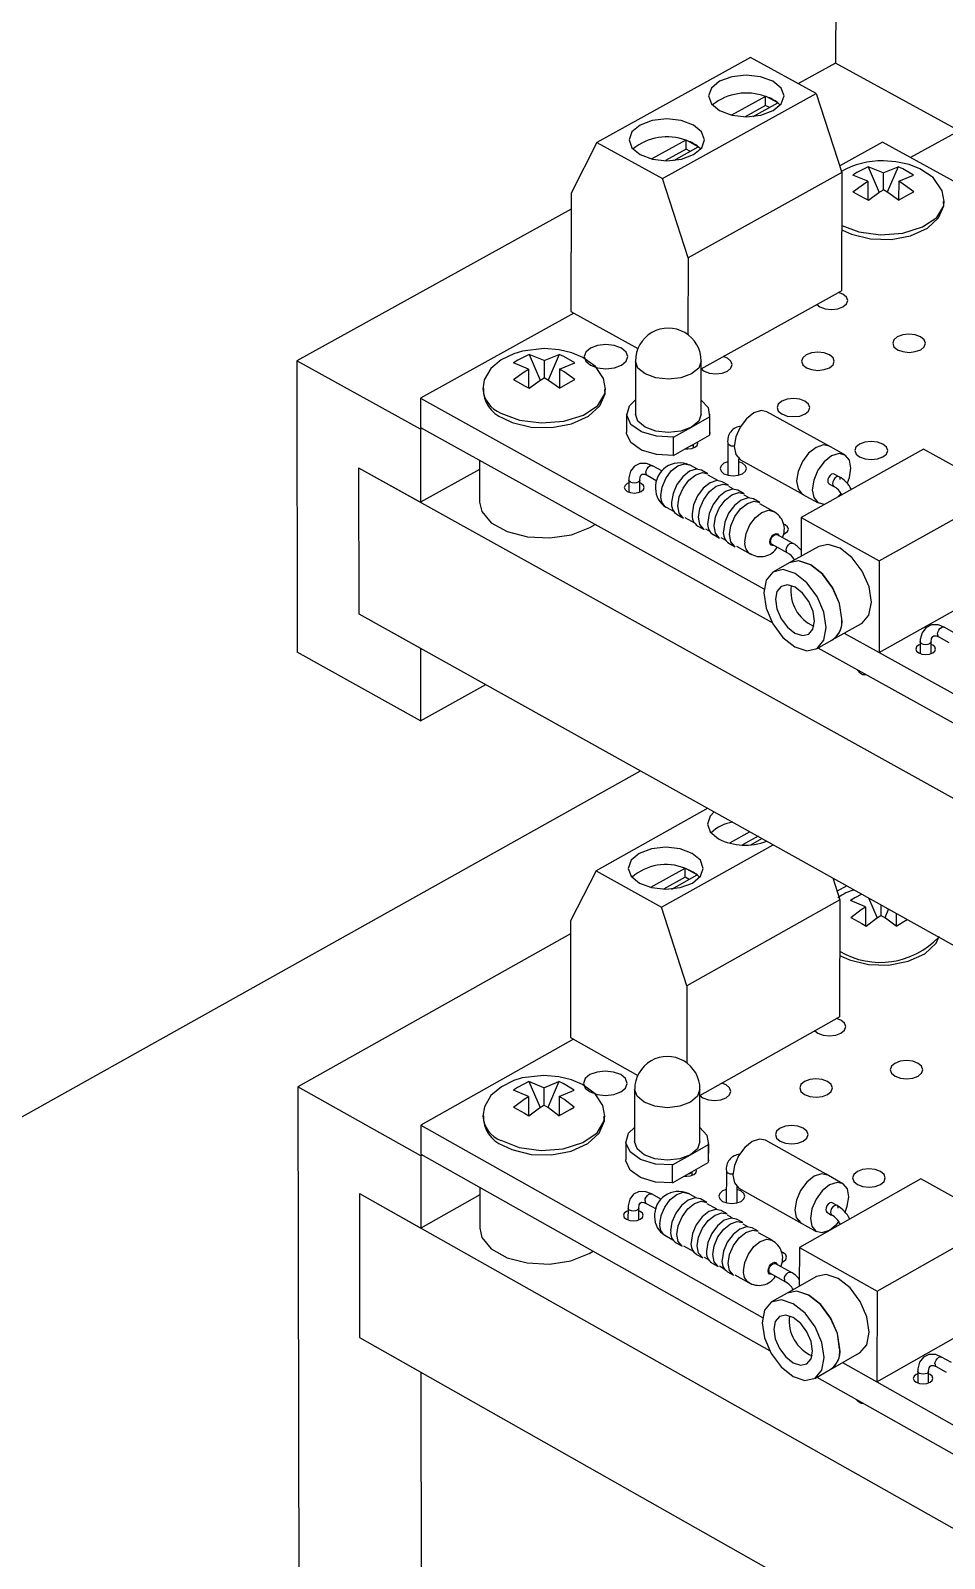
# Model space of a CAD drawing. Extents: x 0 to 161, y 0 to 212.
# Drawn here: x 99.31 to 106.98, y 100.3 to 113.11 of the extents above; entities that cross this region are included whole.
import ezdxf

# ---------------------------------------------------------------- set-up
doc = ezdxf.new("R2010")
doc.units = 0
doc.layers.get('0').update_dxf_attribs({"linetype": 'CONTINUOUS'})

msp = doc.modelspace()

# ---------------------------------------------------------------- linework, layer by layer
at = {"color": 7, "linetype": 'CONTINUOUS'}
for p, q in [((106.071, 115.379), (106.064, 112.841)), ((105.351, 112.889), (104.059, 112.176)), ((105.902, 112.586), (105.351, 112.889)), ((106.064, 112.841), (105.752, 112.669)), ((107.1, 112.273), (106.064, 112.841)), ((104.611, 111.873), (105.902, 112.586)), ((105.475, 112.562), (105.191, 112.405)), ((105.477, 112.486), (105.477, 112.561)), ((105.578, 112.507), (105.487, 112.557)), ((105.902, 112.586), (106.117, 111.923)), ((105.477, 112.486), (105.304, 112.391)), ((105.373, 112.394), (105.578, 112.507)), ((105.509, 112.469), (105.477, 112.486)), ((105.598, 112.489), (105.578, 112.507)), ((104.059, 112.176), (103.844, 111.749)), ((104.059, 112.176), (104.611, 111.873)), ((104.808, 112.194), (104.523, 112.037)), ((104.81, 112.118), (104.81, 112.193)), ((104.912, 112.139), (104.821, 112.189)), ((106.459, 112.177), (106.099, 111.978)), ((109.25, 110.646), (106.459, 112.177)), ((107.1, 112.273), (106.694, 112.048)), ((104.81, 112.118), (104.637, 112.023)), ((104.706, 112.025), (104.912, 112.139)), ((104.842, 112.101), (104.81, 112.118)), ((104.931, 112.121), (104.912, 112.139)), ((106.117, 111.923), (104.826, 111.208)), ((106.117, 111.923), (106.114, 110.931)), ((106.464, 111.921), (106.336, 111.972)), ((106.336, 111.972), (106.429, 111.756)), ((106.464, 111.921), (106.463, 111.777)), ((106.464, 111.921), (106.589, 111.972)), ((106.589, 111.972), (106.497, 111.758)), ((104.826, 111.208), (104.611, 111.873)), ((106.335, 111.85), (106.208, 111.901)), ((106.335, 111.85), (106.334, 111.693)), ((106.594, 111.85), (106.593, 111.693)), ((106.594, 111.85), (106.719, 111.901)), ((103.844, 111.749), (103.843, 110.757)), ((103.844, 111.615), (101.543, 110.344)), ((104.826, 111.208), (104.825, 110.563)), ((104.936, 110.277), (106.114, 110.931)), ((106.126, 110.903), (106.089, 110.917)), ((103.843, 110.757), (104.405, 110.447)), ((103.868, 110.743), (102.579, 110.03)), ((103.618, 110.345), (103.491, 110.397)), ((103.491, 110.397), (103.585, 110.18)), ((103.618, 110.345), (103.745, 110.397)), ((103.745, 110.397), (103.652, 110.181)), ((105.156, 110.364), (105.12, 110.379)), ((102.579, 109.769), (101.543, 110.344)), ((101.543, 110.344), (101.546, 107.899)), ((103.488, 110.273), (103.361, 110.325)), ((103.488, 110.273), (103.488, 110.115)), ((103.618, 110.345), (103.618, 110.201)), ((103.748, 110.273), (103.875, 110.325)), ((103.748, 110.273), (103.748, 110.115)), ((104.384, 110.341), (104.384, 109.896)), ((104.935, 109.895), (104.936, 110.34)), ((102.579, 110.03), (105.463, 108.431)), ((102.579, 110.03), (102.579, 109.785)), ((104.31, 109.896), (104.31, 109.742)), ((104.855, 109.787), (105.006, 109.872)), ((105.006, 109.872), (105.006, 109.718)), ((105.009, 109.741), (105.009, 109.895)), ((106.02, 109.622), (105.488, 109.916)), ((102.579, 109.785), (105.531, 108.147)), ((102.593, 109.777), (102.579, 109.769)), ((102.579, 109.769), (102.58, 109.156)), ((104.704, 109.703), (104.855, 109.787)), ((105.009, 109.741), (105.006, 109.718)), ((104.703, 109.55), (104.704, 109.703)), ((104.703, 109.55), (104.842, 109.627)), ((104.842, 109.627), (104.868, 109.641)), ((104.868, 109.641), (105.006, 109.718)), ((104.871, 109.612), (104.871, 109.643)), ((105.159, 109.655), (105.159, 109.384)), ((106.141, 109.555), (106.001, 109.632)), ((103.076, 109.509), (103.076, 109.156)), ((105.251, 109.384), (105.251, 109.522)), ((105.283, 109.483), (105.251, 109.495)), ((105.265, 109.512), (105.798, 109.218)), ((106.802, 109.601), (105.775, 109.029)), ((107.457, 109.239), (106.802, 109.601)), ((102.061, 109.444), (110.182, 104.933)), ((102.061, 109.444), (102.062, 108.221)), ((102.061, 109.444), (102.58, 109.156)), ((103.076, 109.432), (102.58, 109.156)), ((104.483, 109.383), (104.565, 109.337)), ((104.61, 109.418), (104.527, 109.463)), ((104.904, 109.434), (104.838, 109.471)), ((104.992, 109.396), (104.94, 109.425)), ((105.077, 109.338), (104.994, 109.384)), ((106.093, 109.371), (106.052, 109.393)), ((104.328, 109.342), (104.328, 109.242)), ((104.42, 109.242), (104.42, 109.342)), ((104.42, 109.342), (104.42, 109.341)), ((104.433, 109.313), (104.42, 109.318)), ((105.165, 109.3), (105.113, 109.329)), ((105.207, 109.266), (105.167, 109.288)), ((105.296, 109.228), (105.244, 109.257)), ((105.778, 109.228), (105.919, 109.151)), ((106.008, 109.312), (106.048, 109.29)), ((106.431, 108.666), (107.457, 109.239)), ((104.642, 109.115), (104.708, 109.079)), ((105.338, 109.194), (105.298, 109.216)), ((105.427, 109.155), (105.374, 109.184)), ((105.543, 109.08), (105.429, 109.144)), ((104.001, 108.944), (104.045, 108.971)), ((104.735, 109.053), (104.787, 109.024)), ((104.798, 109.029), (104.881, 108.983)), ((105.641, 108.968), (105.624, 108.975)), ((105.775, 109.029), (105.774, 108.703)), ((105.775, 109.029), (106.431, 108.666)), ((104.908, 108.957), (104.96, 108.928)), ((104.971, 108.933), (105.011, 108.911)), ((105.039, 108.885), (105.091, 108.856)), ((105.102, 108.86), (105.142, 108.838)), ((105.703, 108.812), (105.572, 108.885)), ((105.169, 108.812), (105.222, 108.783)), ((105.233, 108.788), (105.347, 108.724)), ((105.528, 108.804), (105.659, 108.731)), ((105.922, 108.786), (105.675, 108.648)), ((105.673, 108.647), (105.543, 108.574)), ((106.431, 108.666), (106.429, 107.896)), ((106.429, 107.896), (107.454, 108.47)), ((102.062, 108.221), (110.173, 103.701)), ((102.062, 108.221), (102.58, 107.933)), ((106.035, 108.001), (106.282, 108.139)), ((107.058, 108.062), (106.975, 108.108)), ((105.903, 107.927), (106.033, 108)), ((106.136, 108.058), (106.429, 107.896)), ((106.774, 107.987), (106.774, 107.887)), ((106.866, 107.886), (106.867, 107.986)), ((106.867, 107.986), (106.867, 107.985)), ((106.879, 107.958), (106.867, 107.963)), ((106.93, 108.027), (107.014, 107.981)), ((102.581, 107.322), (101.546, 107.899)), ((102.58, 107.933), (102.581, 107.322)), ((105.915, 107.934), (109.656, 105.859)), ((106.429, 107.896), (109.658, 106.106)), ((102.581, 107.322), (103.128, 107.627)), ((97.987, 103.302), (104.427, 106.903)), ((104.991, 106.589), (104.054, 106.064)), ((104.603, 105.758), (105.54, 106.283)), ((105.345, 106.392), (105.175, 106.296)), ((105.413, 106.354), (105.284, 106.281)), ((105.353, 106.283), (105.446, 106.336)), ((104.054, 106.064), (103.84, 105.645)), ((104.054, 106.064), (104.603, 105.758)), ((104.799, 106.085), (104.512, 105.924)), ((104.69, 105.911), (104.902, 106.03)), ((104.801, 106.011), (104.801, 106.085)), ((104.902, 106.03), (104.811, 106.081)), ((104.923, 106.01), (104.902, 106.03)), ((104.801, 106.011), (104.62, 105.909)), ((104.834, 105.992), (104.801, 106.011)), ((106.04, 106.005), (106.099, 105.82)), ((106.157, 105.939), (106.076, 105.893)), ((104.816, 105.099), (104.603, 105.758)), ((106.099, 105.82), (104.816, 105.099)), ((106.099, 105.82), (106.097, 104.84)), ((106.316, 105.762), (106.19, 105.814)), ((106.316, 105.762), (106.316, 105.604)), ((106.339, 105.838), (106.412, 105.669)), ((106.444, 105.779), (106.444, 105.689)), ((103.84, 105.645), (103.839, 104.665)), ((106.508, 105.744), (106.476, 105.671)), ((106.573, 105.707), (106.573, 105.604)), ((103.84, 105.536), (101.552, 104.253)), ((104.816, 105.099), (104.815, 104.452)), ((104.926, 104.18), (106.097, 104.84)), ((106.108, 104.811), (106.072, 104.826)), ((103.864, 104.651), (102.583, 103.931)), ((103.839, 104.665), (104.403, 104.348)), ((102.583, 103.673), (101.552, 104.253)), ((101.552, 104.253), (101.566, 95.845)), ((103.487, 104.171), (103.36, 104.224)), ((103.616, 104.244), (103.49, 104.296)), ((103.49, 104.296), (103.584, 104.078)), ((103.616, 104.244), (103.742, 104.296)), ((103.616, 104.244), (103.616, 104.098)), ((103.742, 104.296), (103.648, 104.078)), ((103.745, 104.171), (103.871, 104.224)), ((104.377, 104.232), (104.377, 103.792)), ((104.925, 103.791), (104.926, 104.231)), ((105.145, 104.268), (105.108, 104.283)), ((103.487, 104.171), (103.487, 104.012)), ((103.745, 104.171), (103.745, 104.012)), ((102.583, 103.931), (105.45, 102.316)), ((102.583, 103.931), (102.583, 103.688)), ((104.304, 103.792), (104.303, 103.64)), ((104.845, 103.682), (104.996, 103.767)), ((104.996, 103.767), (104.995, 103.616)), ((104.998, 103.639), (104.998, 103.791)), ((106.005, 103.507), (105.475, 103.804)), ((102.583, 103.688), (105.51, 102.039)), ((102.596, 103.68), (102.583, 103.673)), ((102.583, 103.673), (102.583, 103.067)), ((104.695, 103.598), (104.845, 103.682)), ((104.695, 103.446), (104.695, 103.598)), ((104.858, 103.538), (104.995, 103.616)), ((104.998, 103.639), (104.995, 103.616)), ((104.695, 103.446), (104.832, 103.524)), ((104.832, 103.524), (104.858, 103.538)), ((104.861, 103.509), (104.861, 103.54)), ((105.148, 103.547), (105.147, 103.279)), ((106.78, 103.481), (105.76, 102.904)), ((106.125, 103.439), (105.985, 103.518)), ((107.432, 103.116), (106.78, 103.481)), ((102.068, 103.358), (102.069, 102.149)), ((102.068, 103.358), (110.14, 98.804)), ((102.068, 103.358), (102.583, 103.067)), ((103.077, 103.345), (102.583, 103.067)), ((103.077, 103.41), (103.077, 103.067)), ((104.602, 103.307), (104.52, 103.353)), ((104.895, 103.321), (104.829, 103.358)), ((105.239, 103.278), (105.239, 103.413)), ((105.27, 103.378), (105.239, 103.391)), ((105.252, 103.403), (105.781, 103.106)), ((104.322, 103.234), (104.321, 103.135)), ((104.413, 103.135), (104.413, 103.234)), ((104.413, 103.234), (104.413, 103.233)), ((104.425, 103.207), (104.413, 103.212)), ((104.475, 103.273), (104.557, 103.227)), ((104.983, 103.282), (104.931, 103.311)), ((105.067, 103.225), (104.985, 103.271)), ((105.155, 103.186), (105.103, 103.215)), ((105.991, 103.199), (106.031, 103.176)), ((106.076, 103.256), (106.036, 103.279)), ((105.197, 103.152), (105.157, 103.174)), ((105.285, 103.113), (105.233, 103.142)), ((105.327, 103.078), (105.287, 103.101)), ((105.415, 103.04), (105.363, 103.069)), ((105.762, 103.117), (105.902, 103.039)), ((106.412, 102.537), (107.432, 103.116)), ((104.632, 103.006), (104.698, 102.969)), ((104.725, 102.943), (104.777, 102.914)), ((105.531, 102.964), (105.417, 103.028)), ((103.997, 102.853), (104.03, 102.873)), ((104.788, 102.918), (104.87, 102.872)), ((104.897, 102.846), (104.949, 102.817)), ((104.96, 102.822), (105, 102.799)), ((105.626, 102.858), (105.607, 102.867)), ((105.76, 102.904), (105.759, 102.579)), ((105.76, 102.904), (106.412, 102.537)), ((105.027, 102.773), (105.078, 102.744)), ((105.089, 102.749), (105.13, 102.726)), ((105.156, 102.7), (105.208, 102.671)), ((105.514, 102.689), (105.644, 102.616)), ((105.689, 102.696), (105.558, 102.769)), ((105.219, 102.675), (105.333, 102.611)), ((105.904, 102.661), (105.658, 102.521)), ((105.657, 102.521), (105.527, 102.447)), ((106.412, 102.537), (106.409, 101.776)), ((106.409, 101.776), (107.429, 102.355)), ((102.069, 102.149), (110.132, 97.587)), ((102.069, 102.149), (102.584, 101.858)), ((106.02, 101.88), (106.266, 102.019)), ((106.122, 101.938), (106.409, 101.776)), ((107.036, 101.938), (106.953, 101.985)), ((102.584, 101.858), (102.587, 97.049)), ((105.889, 101.806), (106.019, 101.879)), ((105.907, 101.816), (109.618, 99.726)), ((106.753, 101.867), (106.753, 101.767)), ((106.845, 101.767), (106.845, 101.866)), ((106.845, 101.866), (106.845, 101.865)), ((106.857, 101.839), (106.845, 101.844)), ((106.908, 101.905), (106.992, 101.858)), ((106.41, 101.776), (109.619, 99.97))]:
    msp.add_line(p, q, dxfattribs=at)
for points in [[(105.091, 112.442), (105.194, 112.404), (105.316, 112.391), (105.437, 112.404), (105.539, 112.442), (105.608, 112.499), (105.631, 112.565), (105.607, 112.632), (105.538, 112.688), (105.435, 112.726), (105.314, 112.739), (105.193, 112.726), (105.09, 112.688), (105.022, 112.632), (104.998, 112.565), (105.023, 112.499), (105.091, 112.442)], [(104.424, 112.074), (104.527, 112.036), (104.648, 112.022), (104.77, 112.036), (104.872, 112.074), (104.941, 112.13), (104.965, 112.197), (104.94, 112.264), (104.871, 112.32), (104.768, 112.358), (104.647, 112.372), (104.526, 112.358), (104.423, 112.32), (104.355, 112.264), (104.331, 112.197), (104.355, 112.13), (104.424, 112.074)], [(106.336, 111.972), (106.242, 111.924), (106.208, 111.901)], [(106.976, 111.68), (106.959, 111.77), (106.882, 111.88), (106.772, 111.954), (106.681, 111.989), (106.57, 112.013), (106.465, 112.021)], [(106.719, 111.901), (106.627, 111.955), (106.589, 111.972)], [(106.209, 111.761), (106.297, 111.826), (106.335, 111.85)], [(106.721, 111.761), (106.631, 111.826), (106.594, 111.85)], [(106.115, 111.477), (106.259, 111.425), (106.442, 111.401), (106.629, 111.415), (106.793, 111.466), (106.913, 111.546), (106.971, 111.644), (106.976, 111.685)], [(106.123, 111.439), (106.198, 111.405), (106.358, 111.366), (106.529, 111.362), (106.694, 111.392), (106.836, 111.456), (106.929, 111.542), (106.973, 111.643), (106.969, 111.679)], [(106.209, 111.761), (106.301, 111.711), (106.339, 111.69)], [(106.339, 111.69), (106.427, 111.755), (106.465, 111.778)], [(106.592, 111.69), (106.503, 111.755), (106.465, 111.778)], [(106.592, 111.69), (106.686, 111.743), (106.721, 111.761)], [(105.906, 110.815), (105.932, 110.795), (105.977, 110.779), (106.029, 110.773), (106.082, 110.779), (106.126, 110.795), (106.156, 110.82), (106.166, 110.849), (106.156, 110.878), (106.126, 110.903), (106.126, 110.903)], [(106.777, 110.544), (106.732, 110.56), (106.679, 110.566), (106.627, 110.56), (106.582, 110.544), (106.553, 110.519), (106.543, 110.49), (106.553, 110.461), (106.583, 110.436), (106.628, 110.42), (106.681, 110.414), (106.733, 110.42), (106.778, 110.436), (106.808, 110.461), (106.818, 110.49), (106.807, 110.519), (106.777, 110.544)], [(103.618, 110.446), (103.437, 110.425), (103.365, 110.403), (103.258, 110.352), (103.171, 110.278), (103.116, 110.183), (103.104, 110.106)], [(103.491, 110.397), (103.397, 110.348), (103.361, 110.325)], [(104.133, 110.105), (104.116, 110.196), (104.05, 110.295), (103.942, 110.372), (103.851, 110.411), (103.744, 110.436), (103.618, 110.446)], [(103.875, 110.325), (103.783, 110.38), (103.745, 110.397)], [(104.267, 110.449), (104.207, 110.471), (104.137, 110.479), (104.067, 110.471), (104.007, 110.449), (103.968, 110.416), (103.954, 110.378), (103.968, 110.339), (104.008, 110.306), (104.067, 110.284), (104.137, 110.276), (104.208, 110.284), (104.267, 110.306), (104.307, 110.339), (104.321, 110.378), (104.307, 110.416), (104.267, 110.449)], [(106.013, 110.393), (105.968, 110.41), (105.915, 110.415), (105.862, 110.41), (105.818, 110.393), (105.788, 110.368), (105.778, 110.339), (105.789, 110.31), (105.819, 110.285), (105.863, 110.269), (105.916, 110.263), (105.969, 110.269), (106.013, 110.285), (106.043, 110.31), (106.053, 110.339), (106.043, 110.368), (106.013, 110.393)], [(103.362, 110.185), (103.451, 110.25), (103.488, 110.273)], [(103.875, 110.185), (103.786, 110.25), (103.748, 110.273)], [(104.936, 110.277), (104.962, 110.257), (105.007, 110.24), (105.059, 110.234), (105.112, 110.24), (105.157, 110.257), (105.186, 110.281), (105.197, 110.311), (105.186, 110.34), (105.156, 110.364)], [(103.362, 110.185), (103.454, 110.134), (103.492, 110.113)], [(103.492, 110.113), (103.581, 110.178), (103.618, 110.201)], [(103.746, 110.113), (103.656, 110.178), (103.618, 110.201)], [(103.746, 110.113), (103.84, 110.166), (103.875, 110.185)], [(103.255, 109.905), (103.411, 109.846), (103.595, 109.822), (103.782, 109.836), (103.947, 109.887), (104.068, 109.968), (104.128, 110.067), (104.133, 110.109)], [(103.275, 109.861), (103.35, 109.826), (103.51, 109.787), (103.682, 109.783), (103.848, 109.813), (103.991, 109.878), (104.085, 109.965), (104.129, 110.066), (104.126, 110.103)], [(104.704, 109.703), (104.561, 109.71), (104.434, 109.748), (104.346, 109.81), (104.311, 109.888), (104.334, 109.966), (104.384, 110.015)], [(104.936, 110.014), (104.994, 109.951), (105.006, 109.872)], [(105.807, 110.005), (105.763, 110.021), (105.71, 110.027), (105.657, 110.021), (105.613, 110.005), (105.583, 109.98), (105.573, 109.951), (105.583, 109.922), (105.613, 109.897), (105.658, 109.88), (105.711, 109.875), (105.764, 109.88), (105.808, 109.897), (105.838, 109.922), (105.848, 109.951), (105.837, 109.98), (105.807, 110.005)], [(104.855, 109.787), (104.766, 109.754), (104.66, 109.743), (104.555, 109.754), (104.465, 109.787), (104.405, 109.837), (104.384, 109.896), (104.384, 109.896)], [(104.935, 109.895), (104.915, 109.837), (104.855, 109.787)], [(105.488, 109.916), (105.439, 109.926), (105.377, 109.906), (105.315, 109.857), (105.262, 109.786), (105.227, 109.704), (105.214, 109.624), (105.227, 109.557), (105.262, 109.514), (105.265, 109.512)], [(104.703, 109.55), (104.56, 109.556), (104.434, 109.594), (104.346, 109.657), (104.31, 109.734), (104.31, 109.742)], [(104.805, 109.606), (104.825, 109.605), (104.857, 109.608), (104.884, 109.618), (104.901, 109.633), (104.908, 109.651), (104.905, 109.662)], [(106.46, 109.645), (106.415, 109.661), (106.362, 109.667), (106.31, 109.661), (106.265, 109.645), (106.235, 109.62), (106.225, 109.591), (106.236, 109.561), (106.266, 109.537), (106.311, 109.52), (106.364, 109.514), (106.416, 109.52), (106.461, 109.537), (106.491, 109.561), (106.501, 109.591), (106.49, 109.62), (106.46, 109.645)], [(104.527, 109.463), (104.478, 109.482), (104.421, 109.482), (104.376, 109.459), (104.344, 109.417), (104.329, 109.36), (104.328, 109.342)], [(105.159, 109.495), (105.127, 109.483), (105.103, 109.463), (105.095, 109.44), (105.103, 109.416), (105.127, 109.396), (105.163, 109.383), (105.205, 109.378), (105.247, 109.383), (105.283, 109.396), (105.307, 109.416), (105.315, 109.44), (105.307, 109.463), (105.283, 109.483)], [(106.192, 109.443), (106.18, 109.51), (106.145, 109.552), (106.093, 109.565), (106.031, 109.545), (105.969, 109.496), (105.916, 109.425), (105.88, 109.343), (105.868, 109.262), (105.88, 109.196), (105.915, 109.153), (105.968, 109.141), (105.978, 109.142)], [(104.42, 109.342), (104.424, 109.369), (104.432, 109.386), (104.442, 109.392), (104.462, 109.391), (104.483, 109.383)], [(104.94, 109.425), (104.895, 109.434), (104.838, 109.416), (104.781, 109.37), (104.732, 109.305), (104.7, 109.23), (104.688, 109.156)], [(104.787, 109.024), (104.784, 109.026), (104.752, 109.065), (104.74, 109.127), (104.752, 109.201), (104.784, 109.276), (104.833, 109.341), (104.89, 109.387), (104.947, 109.405), (104.992, 109.396)], [(106.052, 109.393), (106.043, 109.395), (106.03, 109.391), (106.018, 109.381), (106.007, 109.367), (106, 109.351), (105.998, 109.335), (106, 109.321), (106.007, 109.313), (106.008, 109.312)], [(106.164, 109.319), (106.18, 109.363), (106.192, 109.443)], [(104.328, 109.319), (104.315, 109.313), (104.298, 109.298), (104.291, 109.28), (104.298, 109.263), (104.316, 109.248), (104.343, 109.238), (104.374, 109.234), (104.406, 109.238), (104.433, 109.248), (104.451, 109.263), (104.457, 109.28), (104.451, 109.298), (104.433, 109.313)], [(105.113, 109.329), (105.068, 109.338), (105.011, 109.32), (104.954, 109.275), (104.905, 109.209), (104.872, 109.134), (104.861, 109.06)], [(104.96, 108.928), (104.957, 108.93), (104.924, 108.97), (104.913, 109.031), (104.925, 109.105), (104.957, 109.18), (105.006, 109.246), (105.063, 109.291), (105.12, 109.309), (105.165, 109.3)], [(105.244, 109.257), (105.199, 109.266), (105.141, 109.248), (105.084, 109.202), (105.036, 109.137), (105.003, 109.062), (104.992, 108.988)], [(105.091, 108.856), (105.087, 108.858), (105.055, 108.897), (105.044, 108.959), (105.055, 109.033), (105.088, 109.108), (105.136, 109.173), (105.194, 109.219), (105.251, 109.237), (105.296, 109.228)], [(106.081, 109.199), (106.092, 109.21), (106.11, 109.231)], [(103.076, 109.156), (103.095, 109.079), (103.174, 108.984), (103.307, 108.91), (103.478, 108.866), (103.665, 108.857), (103.847, 108.884), (104.001, 108.944)], [(105.374, 109.184), (105.329, 109.194), (105.272, 109.175), (105.215, 109.13), (105.166, 109.065), (105.134, 108.989), (105.122, 108.915)], [(105.222, 108.783), (105.218, 108.785), (105.186, 108.825), (105.175, 108.886), (105.186, 108.96), (105.219, 109.036), (105.267, 109.101), (105.324, 109.146), (105.382, 109.165), (105.427, 109.155)], [(105.63, 108.89), (105.641, 108.896), (105.661, 108.912), (105.668, 108.932), (105.661, 108.951), (105.641, 108.968)], [(105.517, 108.826), (105.52, 108.842), (105.527, 108.859), (105.538, 108.873), (105.55, 108.883), (105.562, 108.887), (105.572, 108.885)], [(106.282, 108.139), (106.287, 108.142), (106.344, 108.21), (106.364, 108.317), (106.345, 108.446), (106.288, 108.577), (106.203, 108.691), (106.103, 108.77), (106.002, 108.802), (105.922, 108.786)], [(105.985, 108.105), (105.966, 108.234), (105.909, 108.366), (105.824, 108.48), (105.724, 108.559), (105.623, 108.591), (105.538, 108.571), (105.481, 108.503), (105.461, 108.396), (105.481, 108.267), (105.537, 108.136), (105.622, 108.022), (105.722, 107.943), (105.823, 107.911), (105.908, 107.93), (105.965, 107.999), (105.985, 108.105)], [(106.116, 108.178), (106.096, 108.307), (106.039, 108.439), (105.954, 108.553), (105.854, 108.632), (105.754, 108.664), (105.673, 108.647)], [(106.117, 108.179), (106.097, 108.308), (106.041, 108.439), (105.956, 108.553), (105.855, 108.632), (105.755, 108.664), (105.675, 108.648)], [(105.887, 108.16), (105.875, 108.241), (105.839, 108.323), (105.786, 108.394), (105.724, 108.443), (105.661, 108.463), (105.607, 108.451), (105.572, 108.408), (105.559, 108.342), (105.571, 108.261), (105.607, 108.179), (105.66, 108.108), (105.723, 108.058), (105.785, 108.038), (105.839, 108.05), (105.874, 108.093), (105.887, 108.16)], [(106.975, 108.108), (106.925, 108.127), (106.868, 108.127), (106.822, 108.104), (106.79, 108.062), (106.775, 108.005), (106.774, 107.987)], [(106.774, 107.964), (106.761, 107.958), (106.743, 107.943), (106.737, 107.925), (106.744, 107.907), (106.762, 107.892), (106.789, 107.882), (106.821, 107.879), (106.853, 107.882), (106.879, 107.892), (106.897, 107.907), (106.903, 107.925), (106.897, 107.943), (106.879, 107.958)], [(106.867, 107.986), (106.87, 108.014), (106.879, 108.03), (106.889, 108.037), (106.909, 108.036), (106.93, 108.027)], [(105.045, 106.559), (105.011, 106.524), (104.988, 106.457), (105.012, 106.39), (105.08, 106.333)], [(104.417, 105.961), (104.519, 105.923), (104.64, 105.909), (104.76, 105.923), (104.863, 105.961), (104.931, 106.018), (104.954, 106.085), (104.93, 106.153), (104.861, 106.21), (104.759, 106.248), (104.639, 106.262), (104.518, 106.248), (104.416, 106.21), (104.348, 106.153), (104.324, 106.085), (104.348, 106.018), (104.417, 105.961)], [(106.284, 105.869), (106.225, 105.837), (106.19, 105.814)], [(106.191, 105.673), (106.279, 105.739), (106.316, 105.762)], [(106.191, 105.673), (106.283, 105.623), (106.32, 105.601)], [(106.32, 105.601), (106.408, 105.666), (106.445, 105.69)], [(106.572, 105.601), (106.483, 105.666), (106.445, 105.69)], [(106.572, 105.601), (106.665, 105.655), (106.667, 105.655)], [(106.105, 105.352), (106.18, 105.318), (106.339, 105.279), (106.509, 105.274), (106.673, 105.305), (106.814, 105.369), (106.907, 105.456), (106.933, 105.517)], [(105.89, 104.723), (105.916, 104.703), (105.96, 104.686), (106.013, 104.68), (106.065, 104.686), (106.109, 104.703), (106.139, 104.728), (106.149, 104.757), (106.138, 104.786), (106.108, 104.811), (106.108, 104.811)], [(103.616, 104.347), (103.435, 104.326), (103.364, 104.304), (103.259, 104.252), (103.172, 104.179), (103.117, 104.084), (103.104, 104.005)], [(104.127, 104.005), (104.111, 104.095), (104.045, 104.194), (103.939, 104.272), (103.848, 104.311), (103.742, 104.337), (103.616, 104.347)], [(104.261, 104.354), (104.201, 104.376), (104.131, 104.384), (104.062, 104.376), (104.002, 104.354), (103.963, 104.321), (103.949, 104.281), (103.963, 104.242), (104.003, 104.209), (104.062, 104.187), (104.132, 104.179), (104.202, 104.187), (104.261, 104.209), (104.3, 104.242), (104.314, 104.281), (104.3, 104.321), (104.261, 104.354)], [(106.756, 104.449), (106.711, 104.466), (106.659, 104.472), (106.607, 104.466), (106.562, 104.449), (106.533, 104.424), (106.523, 104.395), (106.533, 104.366), (106.563, 104.341), (106.608, 104.324), (106.66, 104.318), (106.713, 104.324), (106.757, 104.341), (106.786, 104.366), (106.796, 104.395), (106.786, 104.424), (106.756, 104.449)], [(103.49, 104.296), (103.395, 104.247), (103.36, 104.224)], [(103.871, 104.224), (103.779, 104.279), (103.742, 104.296)], [(104.925, 104.18), (104.951, 104.159), (104.996, 104.143), (105.048, 104.137), (105.101, 104.143), (105.145, 104.159), (105.175, 104.184), (105.185, 104.214), (105.174, 104.243), (105.145, 104.268)], [(105.996, 104.297), (105.952, 104.314), (105.899, 104.32), (105.847, 104.314), (105.803, 104.297), (105.773, 104.272), (105.763, 104.243), (105.773, 104.213), (105.803, 104.188), (105.848, 104.172), (105.9, 104.166), (105.953, 104.172), (105.997, 104.188), (106.026, 104.213), (106.037, 104.243), (106.026, 104.272), (105.996, 104.297)], [(103.361, 104.082), (103.449, 104.147), (103.487, 104.171)], [(103.49, 104.009), (103.578, 104.075), (103.616, 104.098)], [(103.742, 104.009), (103.654, 104.075), (103.616, 104.098)], [(103.871, 104.082), (103.783, 104.147), (103.745, 104.171)], [(103.254, 103.803), (103.409, 103.743), (103.592, 103.719), (103.779, 103.733), (103.943, 103.785), (104.063, 103.866), (104.122, 103.967), (104.127, 104.009)], [(103.274, 103.759), (103.348, 103.725), (103.508, 103.685), (103.679, 103.681), (103.844, 103.711), (103.986, 103.776), (104.079, 103.864), (104.124, 103.966), (104.12, 104.002)], [(103.361, 104.082), (103.452, 104.031), (103.49, 104.009)], [(103.742, 104.009), (103.836, 104.063), (103.871, 104.082)], [(104.695, 103.598), (104.553, 103.604), (104.427, 103.642), (104.339, 103.706), (104.304, 103.783), (104.327, 103.863), (104.377, 103.912)], [(104.925, 103.911), (104.984, 103.847), (104.996, 103.767)], [(105.792, 103.905), (105.748, 103.922), (105.695, 103.928), (105.643, 103.922), (105.598, 103.905), (105.569, 103.88), (105.559, 103.851), (105.569, 103.821), (105.599, 103.796), (105.644, 103.779), (105.696, 103.774), (105.748, 103.779), (105.793, 103.796), (105.822, 103.821), (105.833, 103.851), (105.822, 103.88), (105.792, 103.905)], [(104.845, 103.682), (104.756, 103.649), (104.652, 103.637), (104.546, 103.649), (104.457, 103.682), (104.398, 103.733), (104.377, 103.792), (104.377, 103.792)], [(104.925, 103.791), (104.905, 103.733), (104.845, 103.682)], [(105.475, 103.804), (105.426, 103.814), (105.364, 103.793), (105.302, 103.744), (105.25, 103.673), (105.215, 103.592), (105.202, 103.512), (105.215, 103.447), (105.249, 103.405), (105.252, 103.403)], [(104.695, 103.446), (104.552, 103.452), (104.427, 103.491), (104.339, 103.554), (104.304, 103.632), (104.303, 103.64)], [(104.795, 103.503), (104.815, 103.501), (104.847, 103.505), (104.874, 103.515), (104.891, 103.53), (104.898, 103.547), (104.895, 103.559)], [(106.175, 103.33), (106.163, 103.396), (106.128, 103.438), (106.076, 103.449), (106.014, 103.429), (105.952, 103.38), (105.9, 103.309), (105.865, 103.227), (105.852, 103.148), (105.864, 103.082), (105.899, 103.04), (105.951, 103.029), (106.013, 103.049), (106.075, 103.099), (106.092, 103.118)], [(106.441, 103.542), (106.396, 103.558), (106.344, 103.564), (106.291, 103.558), (106.247, 103.542), (106.217, 103.517), (106.207, 103.487), (106.218, 103.458), (106.248, 103.432), (106.292, 103.416), (106.345, 103.41), (106.397, 103.416), (106.442, 103.432), (106.471, 103.458), (106.481, 103.487), (106.471, 103.517), (106.441, 103.542)], [(104.52, 103.353), (104.471, 103.372), (104.415, 103.373), (104.369, 103.351), (104.337, 103.309), (104.322, 103.253), (104.322, 103.234)], [(104.931, 103.311), (104.885, 103.321), (104.828, 103.302), (104.771, 103.257), (104.723, 103.191), (104.691, 103.117), (104.679, 103.043)], [(105.147, 103.391), (105.115, 103.378), (105.092, 103.358), (105.083, 103.335), (105.092, 103.311), (105.116, 103.291), (105.151, 103.278), (105.193, 103.273), (105.235, 103.278), (105.271, 103.291), (105.295, 103.311), (105.303, 103.335), (105.294, 103.358), (105.27, 103.378)], [(106.144, 103.201), (106.162, 103.251), (106.175, 103.33)], [(104.322, 103.212), (104.309, 103.207), (104.291, 103.191), (104.285, 103.174), (104.291, 103.156), (104.309, 103.141), (104.336, 103.131), (104.367, 103.127), (104.399, 103.131), (104.425, 103.141), (104.443, 103.156), (104.449, 103.174), (104.443, 103.191), (104.425, 103.207)], [(104.413, 103.234), (104.416, 103.261), (104.424, 103.277), (104.434, 103.283), (104.454, 103.282), (104.475, 103.273)], [(104.777, 102.914), (104.775, 102.915), (104.742, 102.954), (104.731, 103.014), (104.743, 103.087), (104.775, 103.162), (104.823, 103.227), (104.88, 103.273), (104.937, 103.292), (104.983, 103.282)], [(105.103, 103.215), (105.057, 103.224), (105, 103.205), (104.943, 103.16), (104.895, 103.095), (104.863, 103.02), (104.851, 102.947)], [(104.949, 102.817), (104.946, 102.819), (104.914, 102.857), (104.903, 102.918), (104.914, 102.991), (104.947, 103.066), (104.995, 103.131), (105.052, 103.176), (105.109, 103.195), (105.155, 103.186)], [(106.036, 103.279), (106.026, 103.281), (106.014, 103.277), (106.001, 103.267), (105.991, 103.253), (105.984, 103.237), (105.981, 103.221), (105.984, 103.208), (105.991, 103.199), (105.991, 103.199)], [(103.077, 103.067), (103.095, 102.989), (103.174, 102.893), (103.307, 102.818), (103.476, 102.774), (103.663, 102.765), (103.843, 102.792), (103.997, 102.853)], [(105.233, 103.142), (105.187, 103.151), (105.13, 103.132), (105.073, 103.087), (105.025, 103.022), (104.992, 102.947), (104.981, 102.874)], [(105.078, 102.744), (105.076, 102.746), (105.044, 102.784), (105.033, 102.844), (105.044, 102.918), (105.077, 102.993), (105.125, 103.058), (105.182, 103.103), (105.239, 103.122), (105.285, 103.113)], [(105.363, 103.069), (105.317, 103.078), (105.26, 103.059), (105.203, 103.014), (105.155, 102.949), (105.122, 102.874), (105.111, 102.801)], [(106.048, 103.078), (106.048, 103.077), (106.055, 103.07)], [(105.208, 102.671), (105.206, 102.672), (105.174, 102.711), (105.163, 102.771), (105.174, 102.845), (105.207, 102.92), (105.255, 102.985), (105.312, 103.03), (105.369, 103.049), (105.415, 103.04)], [(105.616, 102.78), (105.627, 102.785), (105.646, 102.802), (105.653, 102.822), (105.646, 102.842), (105.626, 102.858)], [(105.504, 102.711), (105.506, 102.727), (105.513, 102.743), (105.524, 102.757), (105.536, 102.767), (105.548, 102.771), (105.558, 102.769)], [(106.266, 102.019), (106.268, 102.021), (106.325, 102.088), (106.345, 102.193), (106.326, 102.321), (106.27, 102.452), (106.185, 102.565), (106.085, 102.644), (105.986, 102.677), (105.904, 102.661)], [(105.969, 101.98), (105.949, 102.107), (105.893, 102.238), (105.809, 102.352), (105.709, 102.431), (105.609, 102.464), (105.524, 102.446), (105.468, 102.379), (105.447, 102.273), (105.467, 102.146), (105.523, 102.015), (105.608, 101.902), (105.707, 101.822), (105.807, 101.789), (105.892, 101.807), (105.949, 101.874), (105.969, 101.98)], [(106.098, 102.053), (106.079, 102.181), (106.022, 102.311), (105.938, 102.425), (105.838, 102.504), (105.738, 102.537), (105.657, 102.521)], [(106.1, 102.054), (106.08, 102.182), (106.024, 102.312), (105.939, 102.426), (105.84, 102.505), (105.74, 102.538), (105.658, 102.521)], [(105.871, 102.035), (105.859, 102.115), (105.824, 102.196), (105.771, 102.267), (105.709, 102.317), (105.646, 102.337), (105.593, 102.326), (105.558, 102.284), (105.545, 102.218), (105.557, 102.138), (105.593, 102.057), (105.645, 101.986), (105.708, 101.936), (105.77, 101.916), (105.823, 101.927), (105.858, 101.969), (105.871, 102.035)], [(106.953, 101.985), (106.904, 102.005), (106.847, 102.005), (106.801, 101.983), (106.769, 101.941), (106.754, 101.885), (106.753, 101.867)], [(106.845, 101.866), (106.849, 101.893), (106.857, 101.909), (106.867, 101.915), (106.887, 101.914), (106.908, 101.905)], [(106.753, 101.845), (106.74, 101.839), (106.722, 101.824), (106.716, 101.806), (106.723, 101.788), (106.741, 101.773), (106.768, 101.763), (106.799, 101.759), (106.831, 101.763), (106.858, 101.773), (106.875, 101.788), (106.881, 101.806), (106.875, 101.824), (106.857, 101.839)]]:
    msp.add_lwpolyline(points, dxfattribs=at)
at = {"color": 8, "linetype": 'CONTINUOUS'}
for points in [[(104.465, 110.233), (104.405, 110.282), (104.384, 110.341), (104.384, 110.341)], [(104.936, 110.34), (104.915, 110.282), (104.856, 110.233), (104.766, 110.2), (104.661, 110.188), (104.555, 110.2), (104.465, 110.233)], [(105.159, 109.655), (105.159, 109.655), (105.163, 109.645), (105.173, 109.637), (105.188, 109.631), (105.205, 109.629), (105.217, 109.63)], [(106.01, 109.626), (105.962, 109.637), (105.9, 109.617), (105.838, 109.568), (105.785, 109.497), (105.75, 109.415), (105.737, 109.335), (105.749, 109.268), (105.784, 109.225), (105.789, 109.224)], [(104.597, 109.213), (104.608, 109.284), (104.639, 109.356), (104.685, 109.419), (104.74, 109.462), (104.795, 109.48), (104.838, 109.471)], [(104.472, 109.405), (104.475, 109.421), (104.482, 109.437), (104.492, 109.452), (104.505, 109.461), (104.517, 109.465), (104.527, 109.463)], [(106.093, 109.371), (106.083, 109.373), (106.071, 109.369), (106.058, 109.359), (106.048, 109.345), (106.041, 109.328), (106.038, 109.312), (106.041, 109.299), (106.048, 109.29), (106.048, 109.29)], [(104.342, 109.324), (104.332, 109.332), (104.328, 109.342), (104.328, 109.342)], [(104.42, 109.341), (104.417, 109.332), (104.407, 109.324), (104.392, 109.318), (104.374, 109.316), (104.357, 109.318), (104.342, 109.324)], [(105.302, 108.823), (105.313, 108.893), (105.344, 108.966), (105.391, 109.028), (105.446, 109.071), (105.5, 109.089), (105.543, 109.08)], [(105.511, 108.823), (105.514, 108.842), (105.522, 108.862), (105.535, 108.879), (105.55, 108.89), (105.565, 108.895), (105.578, 108.892), (105.586, 108.882), (105.588, 108.876)], [(105.543, 108.795), (105.535, 108.793), (105.522, 108.796), (105.514, 108.807), (105.511, 108.823)], [(105.648, 108.754), (105.651, 108.77), (105.658, 108.786), (105.668, 108.8), (105.681, 108.81), (105.693, 108.814), (105.703, 108.812)], [(106.92, 108.05), (106.923, 108.066), (106.93, 108.082), (106.94, 108.096), (106.953, 108.106), (106.965, 108.11), (106.975, 108.108)], [(106.788, 107.968), (106.778, 107.977), (106.774, 107.986), (106.774, 107.987)], [(106.867, 107.985), (106.863, 107.977), (106.853, 107.968), (106.839, 107.963), (106.821, 107.961), (106.803, 107.963), (106.788, 107.968)], [(104.458, 104.123), (104.398, 104.173), (104.377, 104.232), (104.377, 104.232)], [(104.926, 104.231), (104.905, 104.173), (104.846, 104.123), (104.757, 104.089), (104.652, 104.077), (104.547, 104.089), (104.458, 104.123)], [(105.148, 103.547), (105.148, 103.547), (105.151, 103.537), (105.161, 103.529), (105.176, 103.523), (105.194, 103.521), (105.205, 103.522)], [(105.995, 103.511), (105.946, 103.522), (105.884, 103.502), (105.822, 103.452), (105.77, 103.382), (105.735, 103.3), (105.722, 103.221), (105.734, 103.155), (105.769, 103.113), (105.772, 103.113)], [(104.465, 103.295), (104.467, 103.311), (104.474, 103.327), (104.485, 103.341), (104.497, 103.351), (104.51, 103.355), (104.52, 103.353)], [(104.588, 103.102), (104.599, 103.172), (104.63, 103.243), (104.676, 103.306), (104.731, 103.349), (104.785, 103.367), (104.829, 103.358)], [(104.335, 103.216), (104.325, 103.225), (104.322, 103.234), (104.322, 103.234)], [(104.413, 103.233), (104.41, 103.225), (104.4, 103.216), (104.385, 103.211), (104.367, 103.209), (104.35, 103.211), (104.335, 103.216)], [(106.076, 103.256), (106.066, 103.258), (106.054, 103.254), (106.041, 103.244), (106.031, 103.23), (106.024, 103.214), (106.021, 103.198), (106.024, 103.185), (106.031, 103.177), (106.031, 103.176)], [(105.29, 102.707), (105.301, 102.777), (105.332, 102.849), (105.378, 102.911), (105.432, 102.955), (105.487, 102.973), (105.53, 102.964)], [(105.497, 102.707), (105.5, 102.726), (105.509, 102.746), (105.521, 102.763), (105.536, 102.775), (105.551, 102.78), (105.564, 102.777), (105.572, 102.767), (105.574, 102.761)], [(105.529, 102.68), (105.521, 102.679), (105.509, 102.681), (105.5, 102.691), (105.497, 102.707)], [(105.634, 102.638), (105.636, 102.654), (105.643, 102.67), (105.654, 102.684), (105.666, 102.694), (105.679, 102.698), (105.689, 102.696)], [(106.898, 101.927), (106.9, 101.943), (106.907, 101.959), (106.918, 101.973), (106.93, 101.983), (106.943, 101.987), (106.953, 101.985)], [(106.767, 101.848), (106.757, 101.857), (106.753, 101.867), (106.753, 101.867)], [(106.845, 101.865), (106.842, 101.857), (106.832, 101.848), (106.817, 101.843), (106.799, 101.841), (106.782, 101.843), (106.767, 101.848)]]:
    msp.add_lwpolyline(points, dxfattribs=at)
at = {"color": 7, "linetype": 'CONTINUOUS'}
for centre, radius, start, end in [((105.315, 112.139), 0.451, 69.3505, 128.9918), ((105.347, 112.169), 0.413, 70.1572, 72.0491), ((105.389, 112.271), 0.303, 51.3757, 71.1236), ((104.649, 111.771), 0.451, 69.3342, 129.1037), ((104.678, 111.793), 0.422, 70.1506, 72.0027), ((104.723, 111.903), 0.302, 51.3118, 71.0975), ((106.447, 111.353), 0.668, 88.4702, 120.4479), ((104.66, 110.341), 0.276, 359.8071, 180.0135), ((103.335, 110.122), 0.231, 183.639, 249.7588), ((103.368, 110.104), 0.26, 178.7628, 249.0673), ((105.283, 109.671), 0.125, 95.9299, 187.4923), ((104.835, 109.669), 0.0427, 279.1317, 318.9948), ((104.754, 109.285), 0.201, 65.8732, 183.7624), ((105.966, 109.144), 0.26, 27.3769, 60.6673), ((106.081, 109.352), 0.0225, 351.5277, 57.5536), ((104.726, 109.267), 0.173, 178.4374, 240.3994), ((105.959, 109.135), 0.179, 28.1339, 60.0723), ((104.791, 109.14), 0.104, 171.5872, 237.6297), ((104.963, 109.045), 0.104, 171.5691, 237.6251), ((105.094, 108.972), 0.104, 171.5555, 237.6216), ((105.471, 108.931), 0.163, 334.1407, 64.2615), ((105.225, 108.9), 0.104, 171.5418, 237.6181), ((105.435, 108.864), 0.164, 237.3433, 328.468), ((105.54, 108.823), 0.0225, 171.5109, 237.6105), ((105.577, 108.585), 0.168, 31.7156, 60.9486), ((105.609, 108.627), 0.208, 37.3369, 63.1162), ((106.004, 108.408), 0.315, 171.4685, 247.1873), ((105.936, 108.153), 0.181, 302.4076, 7.9799), ((105.938, 108.154), 0.181, 302.4075, 7.9798), ((106.339, 107.813), 0.112, 213.3209, 239.1051), ((106.305, 107.753), 0.0435, 236.4492, 286.2721), ((105.251, 106.14), 0.336, 98.5487, 133.6279), ((105.305, 106.787), 0.507, 243.7251, 290.909), ((104.637, 105.692), 0.425, 67.6526, 131.4062), ((104.669, 105.691), 0.415, 69.8675, 71.7422), ((104.713, 105.798), 0.299, 50.859, 70.8037), ((106.299, 105.554), 0.357, 102.4469, 127.1231), ((106.439, 105.967), 0.671, 239.4699, 316.9419), ((104.652, 104.232), 0.274, 359.7757, 180.0422), ((103.338, 104.021), 0.234, 183.4381, 249.0939), ((103.37, 104.003), 0.262, 178.754, 248.4344), ((105.269, 103.563), 0.123, 94.4477, 187.4728), ((104.826, 103.565), 0.0423, 279.3575, 319.5132), ((104.745, 103.174), 0.2, 65.5885, 183.811), ((105.941, 103.021), 0.271, 26.6756, 60.0473), ((106.064, 103.238), 0.022, 351.4252, 57.3656), ((104.716, 103.156), 0.171, 178.3853, 240.2162), ((105.934, 103.013), 0.19, 26.5992, 59.1991), ((104.78, 103.028), 0.101, 171.5278, 237.3874), ((104.951, 102.932), 0.101, 171.5097, 237.3829), ((105.458, 102.816), 0.162, 333.7518, 63.8634), ((105.081, 102.859), 0.101, 171.496, 237.3796), ((105.211, 102.786), 0.101, 171.4823, 237.3762), ((105.525, 102.708), 0.022, 171.4112, 237.4161), ((105.593, 102.511), 0.209, 37.2339, 62.7496), ((105.421, 102.749), 0.163, 236.9985, 328.1636), ((105.556, 102.464), 0.175, 29.4849, 60.1053), ((105.99, 102.286), 0.315, 172.3081, 246.9609), ((105.923, 102.028), 0.177, 302.6671, 8.0248), ((105.924, 102.029), 0.177, 302.6671, 8.0246), ((106.318, 101.697), 0.107, 217.0898, 239.3005), ((106.289, 101.646), 0.0483, 237.7962, 275.9817)]:
    msp.add_arc(centre, radius, start, end, dxfattribs=at)
at = {"color": 8, "linetype": 'CONTINUOUS'}
for centre, radius, start, end in [((104.495, 109.402), 0.0225, 171.6201, 237.6386), ((104.695, 109.199), 0.0991, 171.5906, 237.6373), ((105.4, 108.808), 0.0992, 171.5758, 237.1849), ((105.671, 108.75), 0.0225, 171.5547, 237.2659), ((106.942, 108.046), 0.0225, 171.3639, 237.5726), ((104.487, 103.292), 0.022, 171.5209, 237.4432), ((104.684, 103.088), 0.0969, 171.5546, 237.3716), ((105.386, 102.693), 0.0969, 171.503, 236.99), ((105.656, 102.634), 0.022, 171.4609, 237.0856), ((106.92, 101.924), 0.0219, 171.2636, 237.3796)]:
    msp.add_arc(centre, radius, start, end, dxfattribs=at)

doc.saveas('drawing.dxf')
